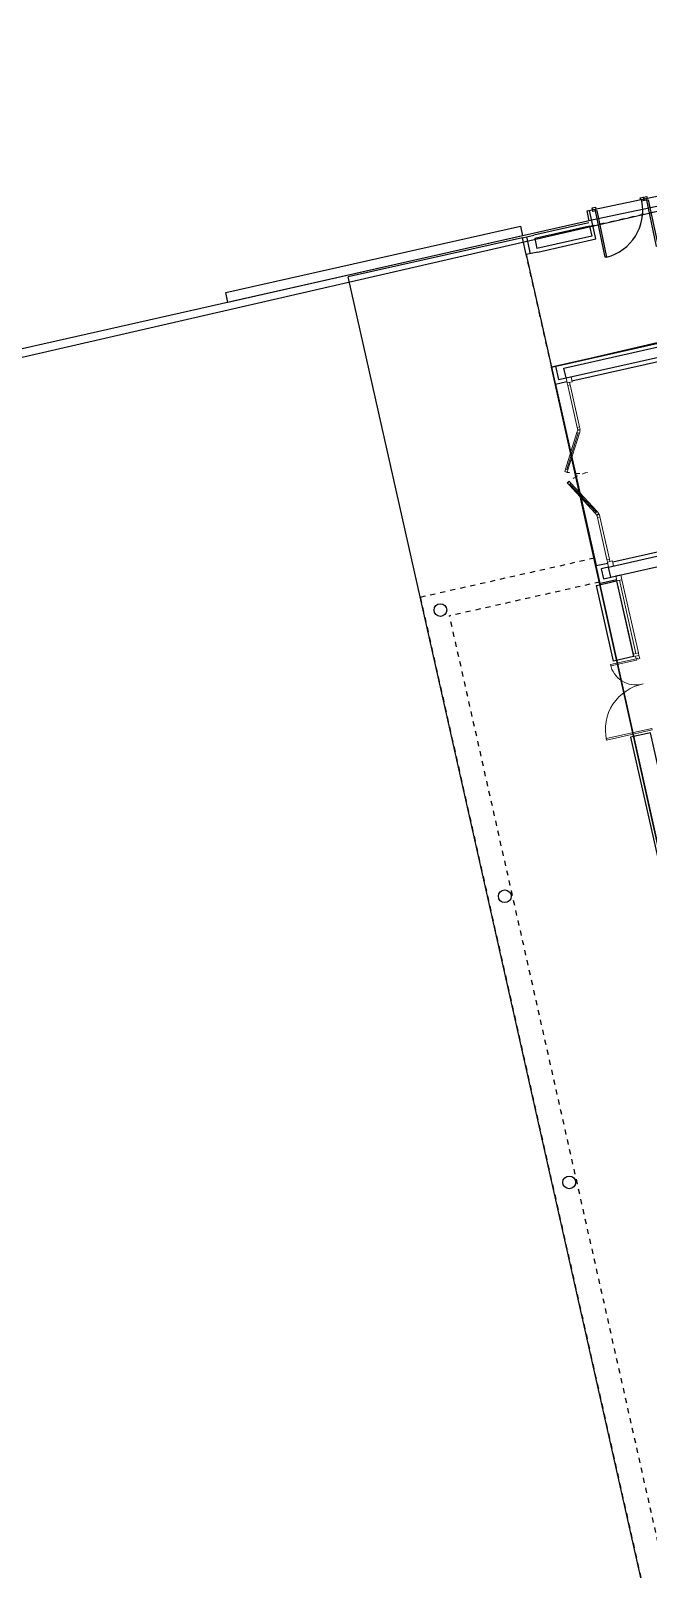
# Model space of a CAD drawing. Header units: metres. Extents: x 595893 to 596105, y 139631 to 139768.
# Drawn here: x 595999.27 to 596011.37, y 139686.49 to 139716.65 of the extents above; entities that cross this region are included whole.
import ezdxf

# ---------------------------------------------------------------- set-up
doc = ezdxf.new("R2010")
doc.units = ezdxf.units.M
doc.header["$MEASUREMENT"] = 0
doc.linetypes.add('01', pattern=[0.15, 0.1, -0.05])
doc.linetypes.add('02', pattern=[0.28, 0.2, -0.08])
doc.layers.add('01-MEN-CP-0.15', color=2, linetype='Continuous', lineweight=18)
for name, color, linetype in [('02-VU-CACHE-01-0.10', 133, '01'), ('08-VU-0.08', 56, 'Continuous'), ('08-VU-0.13', 44, 'Continuous'), ('08-VU-0.20', 32, 'Continuous')]:
    doc.layers.add(name, color=color, linetype=linetype)

msp = doc.modelspace()

# ---------------------------------------------------------------- linework, layer by layer
at = {"color": 251, "linetype": 'Continuous', "true_color": 0x666666}
for points in [[(596011.226, 139713.334), (596011.218, 139713.373), (596011.281, 139713.386), (596011.296, 139713.318), (596011.247, 139713.308), (596011.241, 139713.337)], [(596011.296, 139713.318), (596011.281, 139713.386), (596011.345, 139713.4), (596011.353, 139713.361), (596011.339, 139713.358), (596011.345, 139713.328)], [(596010.288, 139713.106), (596010.273, 139713.175), (596010.337, 139713.188), (596010.345, 139713.149), (596010.331, 139713.146), (596010.337, 139713.116)], [(596010.528, 139712.207), (596010.337, 139713.116), (596010.366, 139713.122), (596010.557, 139712.213)], [(596011.536, 139712.419), (596011.345, 139713.328), (596011.374, 139713.334), (596011.565, 139712.425)]]:
    msp.add_lwpolyline(points, close=True, dxfattribs=at)
msp.add_arc((596010.329, 139713.121), 0.937, 284.1159, 11.4833, dxfattribs=at)
at = {"layer": '01-MEN-CP-0.15', "color": 251, "true_color": 0x666666}
for p, q in [((596009.776, 139708.047), (596010.001, 139708.768)), ((596009.84, 139707.763), (596010.352, 139707.208)), ((596010.809, 139705.875), (596011.132, 139704.441))]:
    msp.add_line(p, q, dxfattribs=at)
for points in [[(596009.883, 139709.767), (596009.861, 139709.864), (596009.763, 139709.842), (596009.785, 139709.745)], [(596009.785, 139709.745), (596009.834, 139709.756), (596009.845, 139709.707), (596009.796, 139709.696)], [(596009.796, 139709.696), (596009.845, 139709.707), (596010.03, 139708.883), (596009.981, 139708.872)], [(596009.981, 139708.872), (596010.03, 139708.883), (596010.041, 139708.834), (596009.992, 139708.823)], [(596009.753, 139708.054), (596009.8, 139708.039), (596010.025, 139708.76), (596009.977, 139708.775)], [(596009.977, 139708.775), (596010.025, 139708.76), (596010.04, 139708.808), (596009.992, 139708.823)], [(596009.738, 139708.007), (596009.785, 139707.992), (596009.8, 139708.039), (596009.753, 139708.054)], [(596009.788, 139707.783), (596009.825, 139707.817), (596009.859, 139707.78), (596009.822, 139707.746)], [(596009.822, 139707.746), (596009.859, 139707.78), (596010.37, 139707.225), (596010.334, 139707.191)], [(596010.334, 139707.191), (596010.37, 139707.225), (596010.404, 139707.188), (596010.368, 139707.154)], [(596010.368, 139707.154), (596010.416, 139707.165), (596010.427, 139707.117), (596010.379, 139707.106)], [(596010.379, 139707.106), (596010.427, 139707.117), (596010.613, 139706.292), (596010.564, 139706.281)], [(596010.564, 139706.281), (596010.613, 139706.292), (596010.624, 139706.243), (596010.575, 139706.233)], [(596010.694, 139706.157), (596010.673, 139706.254), (596010.575, 139706.233), (596010.597, 139706.135)], [(596010.858, 139705.886), (596010.836, 139705.984), (596010.738, 139705.962), (596010.76, 139705.864)], [(596011.18, 139704.452), (596010.858, 139705.886), (596010.76, 139705.864), (596011.083, 139704.43)], [(596010.632, 139704.226), (596011.134, 139704.339), (596011.141, 139704.31), (596010.638, 139704.197)], [(596011.191, 139704.403), (596011.18, 139704.452), (596011.083, 139704.43), (596011.094, 139704.381)], [(596011.123, 139704.388), (596011.191, 139704.403), (596011.206, 139704.34), (596011.167, 139704.331), (596011.163, 139704.346), (596011.134, 139704.339)], [(596010.555, 139702.743), (596011.448, 139702.944), (596011.441, 139702.973), (596010.549, 139702.772)]]:
    msp.add_lwpolyline(points, close=True, dxfattribs=at)
at = {"layer": '01-MEN-CP-0.15', "color": 251, "linetype": '02', "ltscale": 0.5, "true_color": 0x666666}
for centre, start, end in [((596009.992, 139708.823), 252.6748, 282.6748), ((596010.368, 139707.154), 102.6748, 132.6748)]:
    msp.add_arc(centre, 0.855, start, end, dxfattribs=at)
at = {"layer": '01-MEN-CP-0.15', "color": 251, "true_color": 0x666666}
for centre, radius, start, end in [((596011.134, 139704.339), 0.515, 192.6748, 282.6748), ((596011.448, 139702.944), 0.915, 100.7959, 192.6748)]:
    msp.add_arc(centre, radius, start, end, dxfattribs=at)
at = {"layer": '02-VU-CACHE-01-0.10', "color": 251, "true_color": 0x666666}
for p, q in [((596010.222, 139712.815), (596013.49, 139713.551)), ((596010.355, 139706.163), (596008.984, 139712.26)), ((596010.427, 139705.841), (596007.481, 139705.178)), ((596013.322, 139679.207), (596007.481, 139705.178))]:
    msp.add_line(p, q, dxfattribs=at)
msp.add_lwpolyline([(596010.322, 139706.309), (596006.907, 139705.541), (596012.854, 139679.101)], dxfattribs=at)
at = {"layer": '08-VU-0.08', "color": 251, "true_color": 0x666666}
msp.add_line((596008.912, 139712.626), (596003.138, 139711.322), dxfattribs=at)
at = {"layer": '08-VU-0.13', "color": 251, "true_color": 0x666666}
for p, q in [((596008.909, 139712.592), (596005.494, 139711.824)), ((596008.984, 139712.26), (596009.479, 139710.055)), ((596012.854, 139679.101), (596005.494, 139711.824)), ((596009.556, 139709.714), (596010.355, 139706.163))]:
    msp.add_line(p, q, dxfattribs=at)
for points in [[(596008.987, 139712.61), (596009.062, 139712.278)], [(596009.558, 139710.073), (596009.617, 139709.809), (596009.763, 139709.842)], [(596010.597, 139706.135), (596010.451, 139706.102), (596010.494, 139705.907), (596010.641, 139705.94)]]:
    msp.add_lwpolyline(points, dxfattribs=at)
at = {"layer": '08-VU-0.20'}
for p, q in [((596010.222, 139712.815), (596009.149, 139712.574)), ((596010.222, 139712.815), (596010.266, 139712.62)), ((596009.149, 139712.574), (596009.193, 139712.379)), ((596010.266, 139712.62), (596009.193, 139712.379)), ((596009.763, 139709.842), (596009.719, 139710.037)), ((596010.641, 139705.94), (596010.597, 139706.135))]:
    msp.add_line(p, q, dxfattribs=at)
at = {"layer": '08-VU-0.20', "color": 251, "true_color": 0x666666}
for p, q in [((596009.631, 139710.089), (596014.953, 139711.286)), ((596009.719, 139710.037), (596014.968, 139711.218)), ((596009.878, 139709.786), (596014.073, 139710.73)), ((596010.597, 139706.135), (596020.109, 139708.274)), ((596010.641, 139705.94), (596020.348, 139708.123))]:
    msp.add_line(p, q, dxfattribs=at)
at = {"layer": '08-VU-0.20'}
for points in [[(596010.219, 139712.923), (596010.178, 139713.119), (596013.407, 139713.798), (596013.448, 139713.602)], [(596009.208, 139712.311), (596010.349, 139712.567), (596010.223, 139713.128)], [(596003.138, 139711.322), (596003.094, 139711.517), (596008.868, 139712.821), (596008.912, 139712.626)], [(596010.207, 139712.884), (596009.133, 139712.642)], [(596009.208, 139712.311), (596008.984, 139712.26), (596008.909, 139712.592), (596009.133, 139712.642)], [(596009.781, 139709.764), (596009.556, 139709.714), (596009.479, 139710.055), (596009.704, 139710.106)], [(596010.756, 139705.884), (596010.434, 139705.811), (596010.355, 139706.163), (596010.579, 139706.213)]]:
    msp.add_lwpolyline(points, dxfattribs=at)
at = {"layer": '08-VU-0.20', "color": 251, "true_color": 0x666666}
for points in [[(596009.763, 139709.842), (596014.056, 139710.808)], [(596010.677, 139706.235), (596014.872, 139707.178)]]:
    msp.add_lwpolyline(points, dxfattribs=at)
at = {"layer": '08-VU-0.20'}
for points in [[(596011.084, 139704.379), (596010.694, 139704.291), (596010.36, 139705.774), (596010.751, 139705.862)], [(596011.42, 139702.886), (596011.029, 139702.799), (596012.127, 139697.92), (596012.517, 139698.008)]]:
    msp.add_lwpolyline(points, close=True, dxfattribs=at)
for centre in [(596007.302, 139705.291), (596008.563, 139699.682), (596009.825, 139694.072)]:
    msp.add_circle(centre, 0.125, dxfattribs=at)
at = {"layer": 'Defpoints', "elevation": 61.684}
msp.add_lwpolyline([(596013.908, 139713.699), (596013.908, 139713.699), (596010.359, 139712.952), (595974.825, 139704.931), (595960.491, 139701.513), (595957.023, 139717.186), (595964.346, 139718.875), (595965.473, 139713.783), (595971.163, 139714.999), (595972.24, 139715.35), (596011.394, 139724.383)], close=True, dxfattribs=at)
at = {"layer": 'Defpoints'}
for points in [[(596014.622, 139671.238), (596032.925, 139675.354), (596024.809, 139711.443), (596023.44, 139711.135), (596022.439, 139715.654), (596013.49, 139713.55), (596014.045, 139711.082), (596009.479, 139710.055), (596016.19, 139679.852), (596012.854, 139679.101)], [(595960.892, 139701.458), (595970.687, 139659.195), (595977.747, 139661.175), (595980.851, 139647.635), (595993.882, 139650.685), (595993.975, 139650.156), (596027.155, 139654.666), (596027.355, 139654.693), (596029.556, 139655.122), (596027.887, 139662.499), (596025.555, 139661.955), (596023.069, 139673.102), (596014.622, 139671.238), (596012.854, 139679.101), (596016.186, 139679.871), (596009.479, 139710.055), (596014.037, 139711.118), (596013.49, 139713.551)]]:
    msp.add_lwpolyline(points, close=True, dxfattribs=at)

doc.saveas('drawing.dxf')
